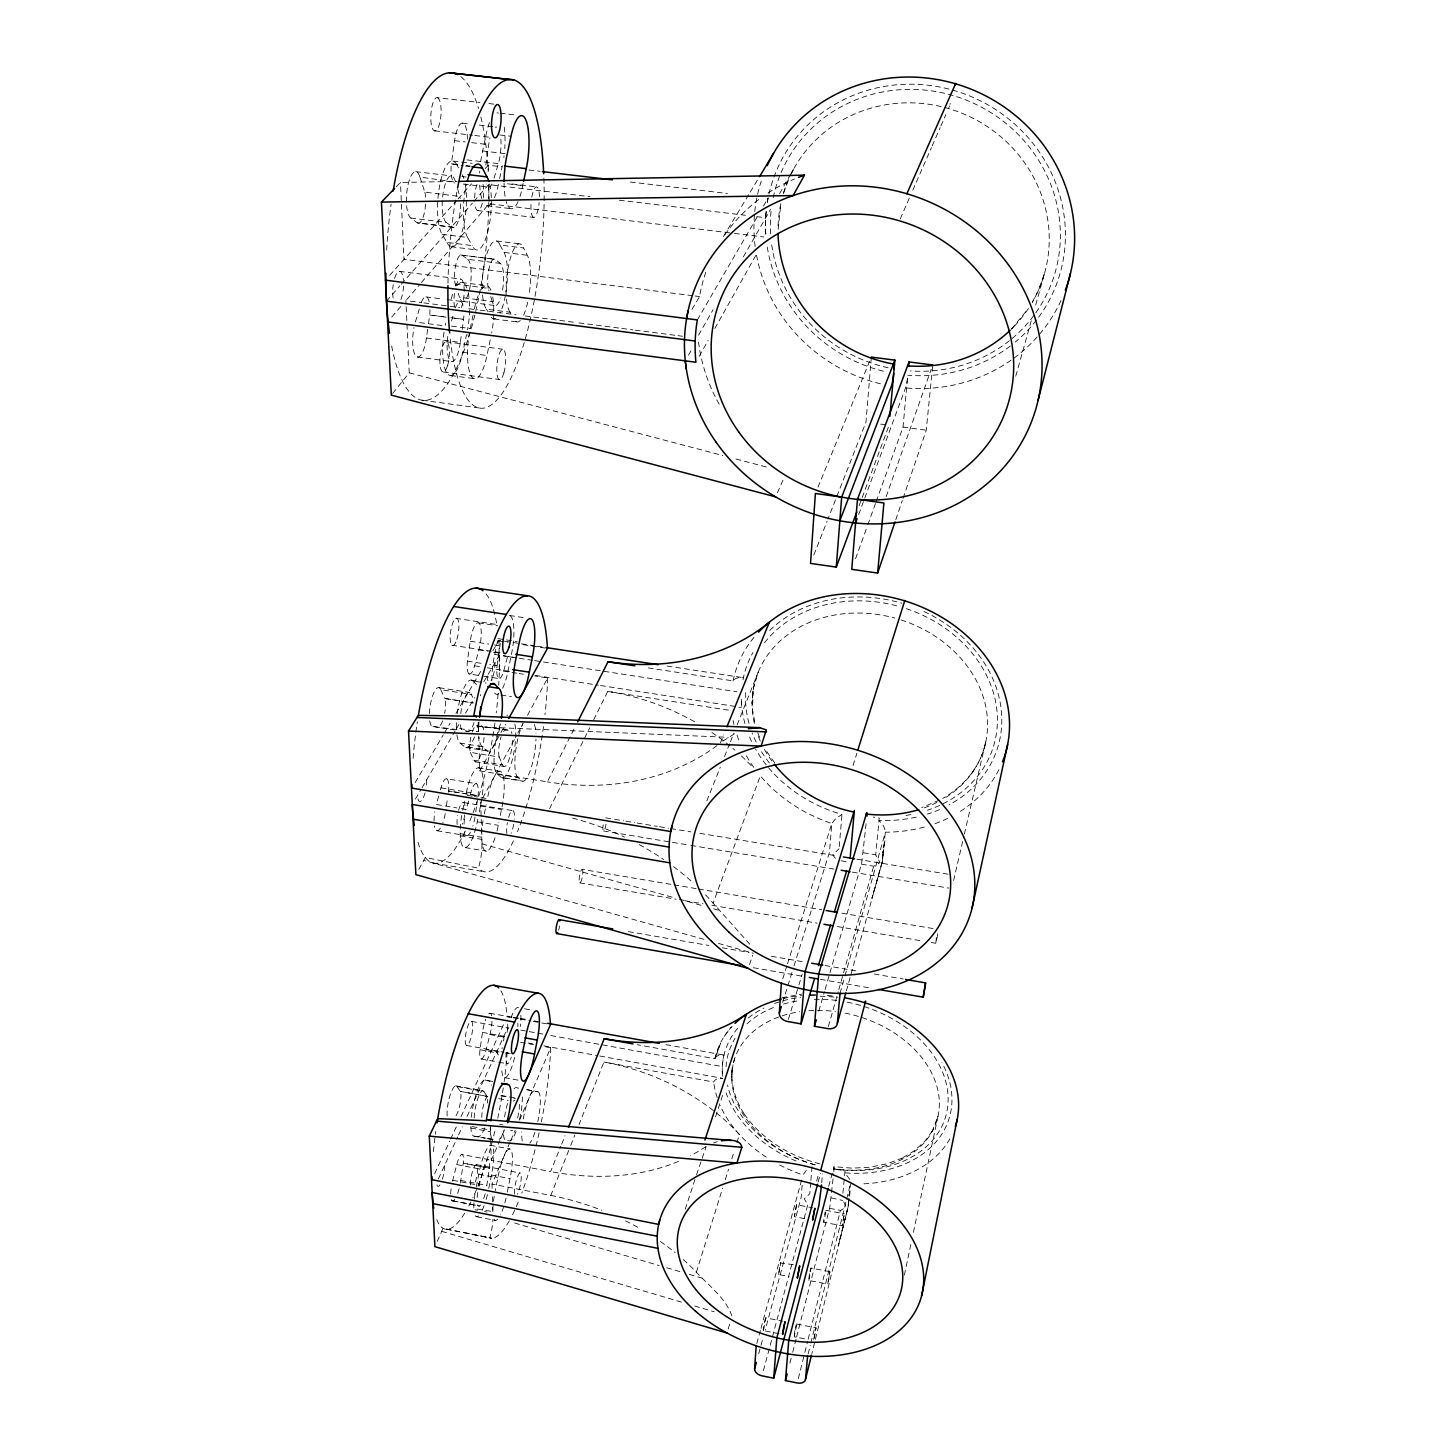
<?xml version="1.0" encoding="UTF-8"?>
<svg xmlns="http://www.w3.org/2000/svg" width="1456" height="1456" viewBox="0 0 1456 1456"><rect width="100%" height="100%" fill="white"/><g stroke="black" fill="none" stroke-linecap="round" stroke-linejoin="round"><path stroke-width="0.75" stroke-dasharray="5 3.75" d="M731.877 1315.915C725.743 1297.988 708.908 1285.83 696.35 1272.198A191.537 124.543 20.8 0 0 682.646 1258.985M796.687 1324.942L794.248 1336.772L807.261 1339.356M802.147 1185.275L801.146 1197.633L765.201 1329.91M871.325 357.102L865.974 422.167L827.918 519.119M813.649 1339.393L816.015 1327.854L814.159 1339.666M810.701 1182.545L809.736 1193.847L804.276 1198.798A13.395 5.66 66.6 0 0 807.916 1204.185L763.181 1371.479M810.883 1180.288L812.048 1166.729M839.238 846.609L842.187 812.048M833.815 1171.607L834.033 1166.675L852.051 1168.149L869.905 1167.221L886.813 1163.854L902.265 1158.121L900.809 1158.812L914.095 1150.968L925.015 1141.158L933.205 1129.656L932.113 1131.694L938.064 1115.86L913.258 1233.068M821.712 1182.727L822.494 1173.955M796.614 1336.972L829.811 1207.297L833.615 1173.809M825.079 989.516L861.697 863.19L866.338 821.639M876.239 501.392L903.011 427.099L907.598 377.668M842.878 1193.21L845.026 1170.988L834.07 1168.931M861.442 864.172L873.673 866.193A14.869 9.318 -47.7 0 0 879.97 862.425L875.711 854.818L879.242 818.035L873.163 817.053M825.88 1212.047L823.75 1222.294L842.169 1225.806L844.298 1213.831L842.169 1225.806M848.994 1198.306L848.175 1206.551L811.847 1353.643M849.194 1196.25L850.431 1183.874M903.029 498.425L926.253 430.193L932.75 365.001M823.841 1219.236L823.805 1222.257M427.664 329.365L426.444 337.956L460.333 342.415L461.352 335.244M428.483 323.632L429.684 315.024L446.628 317.226L429.702 314.915A17.672 5.424 -84.4 0 0 429.957 309.546M467.467 139.121A22.459 6.57 -85.6 0 0 462.025 123.141A22.459 6.57 -85.6 0 0 454.6 140.668L451.324 163.8L457.712 164.564M462.171 329.493L463.609 319.428A17.709 5.187 -84.2 0 0 463.882 312.585M485.831 164.947L488.725 144.654A22.495 6.279 -85.4 0 1 489.999 137.792M446.41 805.769L447.647 797.16M448.357 792.228L448.521 790.99A15.07 4.168 -80.5 0 0 446.701 778.814L476.421 783.674A15.106 3.986 -80.5 0 1 478.059 795.759L477.877 797.087M469.05 673.928A14.942 4.095 -81.5 0 1 467.394 661.206L470.252 641.259A18.873 5.151 -81.6 0 1 479.133 623.277A18.873 5.151 -81.6 0 1 478.915 649.922L474.565 665.811A14.942 4.095 -81.5 0 1 469.05 673.928L479.588 675.584M937.755 933.733L937.336 936.445M475.73 811.884L477.168 802.019M497.06 665.701L499.936 645.809A18.91 4.932 -81.6 0 1 500.409 642.806M460.333 1183.073A17.144 4.04 -78.1 0 0 460.751 1180.434L463.263 1163.235A13.523 3.185 -78.2 0 0 461.734 1154.444L487.96 1159.449A13.541 3.039 -78.4 0 1 489.362 1168.149L486.832 1185.457A17.181 3.858 -78.3 0 1 486.395 1188.114M494.385 1061.406L481.372 1059.003A13.286 3.167 -79 0 1 479.952 1049.776L482.482 1032.377A16.762 4.004 -79.1 0 1 485.758 1019.145M506.451 1052.324L506.142 1054.49A13.322 3.021 -79.1 0 0 507.07 1063.717A13.322 3.021 -79.1 0 0 511.293 1057.111M936.372 937.646L935.826 943.288L937.227 937.173M732.969 1064.773L731.713 1077.331L732.55 1065.519C729.875 1082.572 735.098 1099.99 744.398 1114.259L743.506 1112.912C761.652 1140.03 791.718 1157.356 823.059 1164.618M794.812 1330.711L794.303 1336.772M848.793 1195.649L850.286 1189.352L849.649 1195.722M809.445 1273.745L808.753 1280.406L827.736 1284.119L829.938 1271.725L827.736 1284.119M488.779 1188.424L491.4 1175.047A27.882 6.279 -78.4 0 0 490.909 1145.399L509.746 1148.966M507.38 1192.009L510 1178.614A27.919 6.061 -78.5 0 0 509.673 1148.966A27.919 6.061 -78.5 0 0 497.825 1177.886L495.295 1190.626M824.515 1215.087L825.17 1212.065M476.258 1186.949L478.806 1174.228A27.882 6.279 -78.4 0 1 490.909 1145.399M497.024 831.03A31.195 7.935 -80.4 0 0 498.316 825.297L498.917 822.349M500.3 815.433L501.483 809.518A31.14 7.917 -80.5 0 0 501.028 771.735A31.14 7.917 -80.5 0 0 487.432 798.671L474.492 796.541M492.001 680.28A30.813 8.044 -81.5 0 1 494.731 654.436L496.751 644.553M496.951 643.57L497.552 640.604M461.716 815.487A31.104 8.208 -80.4 0 0 460.205 833.687L460.278 835.762A31.14 8.226 -80.4 0 0 467.194 846.628A31.14 8.226 -80.4 0 0 477.277 821.803L477.859 818.836M479.261 811.957L480.462 806.042A31.104 8.208 -80.5 0 0 479.752 768.295A31.104 8.208 -80.5 0 0 465.847 795.103L472.326 796.177M484.338 813.758L486.195 804.695M462.735 810.173L464.61 801.128M473.109 315.115L470.233 328.546A36.509 10.356 -84 0 0 471.362 376.176A36.509 10.356 -84 0 0 486.959 355.501L490.399 339.066M444.062 332.186A36.436 10.72 -84.1 0 0 447.684 374.065A36.436 10.72 -84.1 0 0 462.79 352.316L466.484 334.807L470.87 335.371M480.698 161.543A36.618 10.283 -85.3 0 1 482.646 150.987L486.377 133.406A36.618 10.228 -85.4 0 1 489.726 121.867M519.974 196.542A36.673 9.937 -85.1 0 0 522.686 185.622L523.123 183.492M904.358 1275.092L910.91 1244.134M499.645 178.524L502.375 165.82M445.336 325.307L445.809 323.068M795.304 1328.145L796.104 1324.942M809.918 1271.361L810.974 1268.03L829.902 1271.707M953.607 880.48L963.872 836.235M964.382 834.033L985.912 741.122C980.925 766.238 965.037 785.294 942.76 798.416M808.135 1353.953L810.3 1345.235M810.846 1343.051L846.082 1201.309M846.628 1199.143L849.885 1186.058M478.969 1186.294A17.181 3.858 -78.3 0 1 479.188 1185.384L483.119 1169.659A13.541 3.039 -78.4 0 1 487.942 1159.449M798.307 1378.595L804.313 1354.571M804.859 1352.387L807.607 1341.467M808.153 1339.283L840.421 1210.391A13.268 7.335 -43.3 0 0 846.045 1206.733L843.424 1201.273M452.543 1181.18A17.144 4.04 -78.1 0 1 452.761 1180.27L456.765 1164.6A13.523 3.185 -78.2 0 1 461.734 1154.444M481.354 1059.003A13.286 3.167 -79 0 0 486.158 1049.594L489.962 1034.579A16.762 4.004 -79.1 0 0 492.001 1021.22M789.916 1363.144L792.155 1354.426M792.719 1352.242L796.068 1339.156M828.664 1186.349L834.088 1166.729M818.163 1182.054L820.492 1173.281M816.689 1181.089L818.727 1173.481M468.595 801.109L466.339 809.481L458.84 808.244M470.288 794.83L470.834 792.756A15.106 3.986 -80.5 0 1 476.403 783.674M507.343 657.402L503.867 670.361A14.96 3.913 -81.5 0 1 498.553 678.514A14.96 3.913 -81.5 0 1 497.042 665.792L489.635 664.537M733.515 1062.753L734.625 1058.712L733.205 1063.007M758.703 1353.771L762.835 1338.592M438.675 796.159L436.381 804.513L456.966 807.934M440.385 789.916L440.968 787.842A15.07 4.168 -80.5 0 1 446.701 778.814M756.792 1343.615L760.396 1330.475M760.997 1328.291L801.801 1179.342M846.391 990.863L882.5 860.933L885.448 830.903L883.537 825.916L879.005 820.42A131.95 109.746 16.9 0 0 918.991 816.47M1015.742 376.212L1032.067 317.918M1035.707 304.959L1044.771 272.563L1038.365 290.49L1032.249 302.247M840.039 993.392L844.316 978.141M844.935 975.957L885.357 832.195A141.05 117.153 16.9 0 0 926.908 826.316M828.409 1026.462L838.201 991.809M838.82 989.643L873.673 866.193M818.8 1011.137L824.442 991.682M728.218 1329.019L729.966 1322.976M451.487 321.012L453.781 313.277M494.039 178.214L498.371 163.6A22.495 6.279 -85.4 0 0 500.609 136.354M415.36 322.049L419.692 307.726M788.369 1019.382L798.234 987.113M798.889 984.948L802.183 974.191M783.401 193.593L789.298 177.614M782.655 1002.383L793.356 968.058M794.011 965.91L829.465 852.215L831.813 823.495L835.416 818.909L841.987 814.432A131.95 109.746 16.9 0 1 755.664 749.258M853.034 765.528L856.911 753.207M696.35 1272.198L722.631 1188.187M725.27 1179.742L728.546 1169.277M731.786 1158.921L734.352 1150.731M736.9 1142.596L739.411 1134.533A179.215 123.432 20.7 0 0 603.949 1062.025L579.033 1124.56M782.746 978.851L786.841 965.91M787.514 963.745L831.813 823.495A141.05 117.153 16.9 0 1 760.341 775.83L713.094 903.139L750.222 944.707M950.04 104.304L950.349 103.376M685.23 1209.226L695.804 1176.976M696.514 1174.828L706.196 1146.545M715.569 1116.77L723.323 1093.11M749.512 964.636L752.716 955.154M895.768 519.756L902.301 500.555M949.494 105.96L948.529 108.545M886.158 496.623L931.239 369.242M855.582 558.722L867.048 526.872M867.812 524.742L875.475 503.521M858.658 514.569L905.541 387.915A9.755 1.001 -82 0 0 907.67 376.74M722.504 1076.184A124.761 91.419 16 0 1 723.923 1055.072A7.644 5.169 3 0 0 714.805 1058.712L720.611 1043.333L714.823 1058.712L637.382 1044.716M442.77 1228.828L436.636 1242.842M859.131 505.705L889.088 425.243M813.849 554.973L827.099 521.23M706.87 800.836L720.32 767.075M724.542 756.538L729.583 743.87M730.421 741.777L733.788 733.333M737.155 724.888L758.212 672.162L753.607 687.596L752.188 699.608L752.097 703.648L753.098 689.289L752.552 710.018L755.282 724.542M509.964 1142.359L492.001 1184.092L550.805 1195.431L569.915 1147.492M570.734 1145.417L574.883 1134.988M490.708 1140.503L491.291 1160.25L550.605 1171.589L560.815 1146.272M561.67 1144.161L565.074 1135.735M720.356 743.033L723.65 734.88M817.981 487.178L869.614 361.288M510.838 1140.321L515.206 1130.202M519.555 1120.083L550.677 1047.792L544.235 1046.627M491.291 1160.25L499.845 1140.63M500.7 1138.665L502.993 1133.405M900.263 218.837L909.527 197.652M912.803 190.172L931.44 147.584M932.186 145.909L940.176 127.655M940.867 126.035L945.781 114.824M777.413 492.765L783.71 478.442M425.006 857.948L423.805 860.387L705.323 939.739M438.383 1178.923L457.639 1136.954M458.585 1134.916L462.335 1126.726M467.03 1116.479L507.762 1027.736L507.58 1019.964M434.689 1173.645L449.686 1141.195M450.632 1139.156L456.274 1126.908M460.988 1116.716L504.358 1022.84M518.008 1018.672L507.198 1016.725L518.645 1018.072M763.49 1330.384L765.583 1317.844L782.764 1321.265M549.585 808.753L589.698 727.818M593.702 719.737L607.753 691.4L729.456 710.31M478.751 736.008L479.788 770.897L547.329 781.872L575.666 725.816M791.245 173.792L794.157 168.077L791.9 172.008M804.549 1218.636L794.357 1216.688L796.523 1204.767L812.776 1207.825M482.81 797.888L516.844 735.007M517.899 733.023L523.268 723.122M527.509 715.278L547.693 677.986L534.498 675.93M479.788 770.897L505.487 724.378M418.837 869.323L423.769 860.441M699.244 356.265L708.144 340.395M714.823 328.492L755.992 255.091M698.552 335.153L713.112 309.709M743.343 256.857L770.533 209.373M779.542 193.648L790.772 173.974M688.488 355.191L691.709 349.549M697.333 319.92L757.739 215.943M763.435 206.133L768.004 198.289A161.161 154.263 23.8 0 0 767.385 201.838M415.415 799.089L420.93 789.643M422.058 787.696L455.2 730.876M456.329 728.928L459.768 723.05M465.483 713.24L474.62 697.57M483.774 681.881L499.335 655.2L505.96 656.219M415.16 782.6L443.261 734.916M444.408 732.95L450.177 723.159M455.946 713.385L482.5 668.359M492.892 650.741L498.989 640.367L519.173 643.443M692 309.382L699.572 296.569A177.468 164.437 24 0 1 706.761 269.524M723.45 236.509L749.057 194.03M750.204 192.101L758.358 178.578M808.863 1280.352L811.065 1268.121M971.279 773.955L975.684 767.421M765.492 1317.917L763.162 1330.384M724.178 1036.526L731.167 1027.081M793.356 1264.609L780.343 1263.007L778.541 1274.491L789.079 1276.566M796.578 1204.858L794.357 1216.688M392.683 393.411L409.227 372.827L405.896 300.591M391.791 317.008L401.674 305.523M406.697 299.663L419.947 284.248M421.421 282.537L489.125 203.731L732.241 233.16M386.495 301.155L399.836 285.94M401.31 284.248L472.399 203.148M473.873 201.456L488.688 184.566L590.044 196.687M389.717 275.33L456.492 200.691M458.003 199.017L471.617 183.802M485.23 168.587L488.251 165.201L501.792 166.803M1011.52 329.02L1028.282 308.69A136.737 130.585 25.3 0 1 1011.52 329.02L1013.613 326.89M396.087 186.987L400.473 182.437L457.22 181.418M835.362 858.367A14.851 7.262 70.1 0 1 832.887 854.672L839.02 848.793M806.406 1170.296L803.002 1174.956A124.998 91.419 16.2 0 1 779.561 1164.946M722.777 741.177L735.134 733.387M778.596 1274.51L780.853 1262.17M513.313 1101.155L515.042 1100.026M487.833 1096.404L487.578 1096.55A13.049 3.021 -78.7 0 0 483.647 1104.704A13.049 3.021 -78.7 0 0 481.772 1117.334M705.76 1146.8L701.938 1149.112A214.451 155.974 23.3 0 1 690.654 1155.664M939.375 800.163L921.703 807.57M713.567 1142.942L717.244 1141.722M781.999 997.742L801.746 994.084M465.956 731.403L468.85 731.385A15.488 4.186 -81.1 0 0 473.928 722.631M472.199 732.113A14.56 3.895 -80.9 0 1 476.385 725.816L509.673 730.366A18.309 4.623 -80.9 0 1 511.93 733.587M429.702 720.884A19.711 5.642 -81.1 0 0 432.996 726.526L459.313 729.856M476.385 725.816L509.673 730.366M478.132 722.467A23.733 6.388 -80.9 0 1 478.478 726.835L728.309 737.318M437.346 97.716A16.635 5.041 -86.1 0 1 439.566 123.56A16.635 5.041 -86.1 0 1 430.958 121.521A16.635 5.041 -86.1 0 1 437.346 97.716L479.898 102.539M488.852 103.558L495.568 104.322M500.172 113.204L515.661 114.969M454.09 227.445L419.019 223.132M470.852 1126.544L470.907 1128.036A28.556 6.679 -78.7 0 0 474.037 1136.153L486.086 1138.173M462.316 123.123L470.798 124.106M479.279 125.07L496.241 127.036M499.808 134.971L511.001 136.263M460.624 254.982L493.639 259.095M434.634 130.84L472.563 135.244M474.802 135.499L490.417 137.319M454.6 140.668L465.247 141.905M471.635 142.652L488.725 144.654M482.646 150.987L507.289 153.881M466.921 159.887L498.371 163.6M528.856 170.006L540.14 171.335M630.375 182.018L727.399 193.484M452.98 161.106L472.163 163.381M470.488 166.075L466.211 165.565L470.47 166.184M457.694 164.674L451.305 163.927A17.745 5.223 -85.5 0 0 454.873 183.074M489.616 184.002A38.02 10.829 -85 0 1 487.232 233.87A38.02 10.829 -85 0 1 472.272 245.573L446.974 242.424L442.114 234.343A38.347 11.411 -85.3 0 1 440.167 183.092A38.347 11.411 -85.3 0 1 457.02 165.074L463.372 165.802M465.501 166.057L469.724 166.566M461.88 176.54L466.084 177.031M415.688 171.644L451.287 175.885M511.93 183.947L536.627 186.896M507.452 183.802L522.686 185.622M619.328 200.2L745.454 215.288M756.72 216.635L765.729 217.708M460.606 203.895A18.437 5.442 -85.2 0 1 452.416 227.118L417.271 222.804L410.829 218.036A23.496 7.335 -85.5 0 1 408.008 184.948A23.496 7.335 -85.5 0 1 419.892 177.013L455.564 182.2M463.317 184.075L488.67 187.114M419.892 177.013L424.824 192.156L459.878 196.469A18.437 5.442 -85.2 0 1 460.242 198.635M734.479 233.433L763.745 236.964M487.141 205.769L511.329 208.718M477.841 210.61L533.788 217.417A15.324 4.022 -84.7 0 0 539.175 202.621M410.829 218.036L446.282 222.404L452.416 227.118M496.496 240.986L520.174 243.916M442.114 234.343L467.631 237.492L472.272 245.573M482.209 288.688A35.199 9.828 -84.4 0 1 488.361 249.704A35.199 9.828 -84.4 0 1 499.99 245.045L523.523 247.957L527.363 255.291A34.908 9.318 -84.2 0 1 529.165 294.312M499.99 245.045L504.013 252.398L527.363 255.291M451.032 246.756L476.185 249.886M455.746 285.795L455.218 284.138A17.053 4.987 -84.6 0 1 455.983 263.936A17.053 4.987 -84.6 0 1 462.171 255.219L495.095 259.332L500.354 263.39A21.403 5.933 -84.3 0 1 502.229 291.837M462.171 255.219L467.685 259.295L500.354 263.39M692.801 295.714L404.004 259.35L400.473 182.437M695.058 295.987L699.572 296.569M399.472 271.344L460.551 279.079M461.588 282.5L486.195 285.631M455.2 284.066L488.233 288.343L488.998 290.818M458.167 293.202L459.495 297.297L492.219 301.483A21.403 5.933 -84.3 0 0 500.646 298.025M425.898 296.878L442.97 299.081M447.265 299.627L460.114 301.283M463.081 301.447L495.622 305.633M482.555 295.04A35.199 9.828 -84.4 0 0 486.45 309.182L510.073 312.221L511.566 314.878M410.392 301.174L421.639 302.611M423.896 302.903L459.859 307.544M468.85 308.708L477.841 309.873M480.098 310.146L516.061 314.787M525.052 315.952L576.758 322.613M578.997 322.904L619.473 328.128M621.712 328.419L632.96 329.857M635.198 330.148L675.675 335.371M677.914 335.663L682.409 336.245M494.057 318.955L517.371 321.976M450.869 317.663L463.609 319.319L450.869 317.772M451.56 326.108L470.233 328.546M419.656 322.613L443.37 325.707M445.991 341.778L502.648 349.222M462.79 352.316L486.959 355.519M417.344 356.993L451.487 361.543M880.68 424.115L886.995 424.97M903.011 427.099L926.253 430.193M443.407 372.026L499.881 379.597M450.869 375.502L475.293 378.778M422.149 400.218L479.861 408.062M509.545 615.488L524.342 617.726M455.764 618.309L497.224 624.588M478.605 622.877L497.533 625.752M497.952 638.638L504.377 639.603M506.506 639.93L517.208 641.568M521.412 643.789L534.862 645.845M537.1 646.191L543.834 647.21M667.121 666.065L743.343 677.713A140.741 117.081 16.5 0 0 743.161 678.587M498.662 640.949L507.525 642.296M523.05 644.68L545.236 648.066M648.248 667.904L733.096 680.898A8.645 4.659 2.9 0 1 743.324 677.732M470.252 641.259L488.779 644.098M494.348 644.953L499.936 645.809M451.797 645.19L505.56 653.453M478.915 649.922L488.033 651.323M493.511 652.161L500.828 653.289M494.731 654.436L516.134 657.748M508.162 656.547L516.989 657.912M519.191 658.258L532.441 660.296M534.643 660.624L541.268 661.643M543.488 661.989L737.009 691.782M467.394 661.097L482.191 663.499M474.565 665.811L481.881 666.939M487.378 667.794L510.874 671.635M535.535 675.457L598.325 685.194M600.564 685.539L737.318 706.742M516.916 673.2L499.317 670.488L498.989 640.367M519.119 673.546L523.505 674.237M483.811 676.239L498.571 678.532M457.202 713.822A32.159 8.772 -81.1 0 1 472.927 680.989L486.122 683.046M500.919 695.022L511.475 696.678M507.744 1140.63L509.473 1140.885A26.736 5.842 -78.8 0 0 516.552 1130.056M439.275 687.723L469.979 692.546M429.374 713.695A19.711 5.642 -81.1 0 1 433.997 692.437A19.711 5.642 -81.1 0 1 440.768 689.653L471.398 694.457L473.327 698.88M456.438 722.686A32.159 8.772 -81.1 0 0 456.365 728.055L478.624 731.622A32.214 8.481 -81.1 0 1 479.024 721.867M465.028 730.766L468.85 731.385M432.996 726.526L454.072 729.893M456.875 734.807A32.159 8.772 -81.1 0 0 460.132 743.088L482.191 746.655L486.086 749.931A31.959 8.336 -81.1 0 0 500.391 724.651M460.114 743.106L464.191 746.4L486.086 749.931M465.774 747.51L487.614 751.023M470.834 737.246A14.56 3.895 -80.9 0 0 470.324 752.352L499.19 757.047L502.593 764.855A18.309 4.623 -80.9 0 0 508.654 760.651A18.309 4.623 -80.9 0 0 512.439 739.357M470.343 752.406L473.964 760.214L502.593 764.855M475.275 761.816L503.831 766.438M478.278 767.803L499.59 771.261M500.536 723.96A30.03 7.662 -80.9 0 0 494.166 754.59A30.03 7.662 -80.9 0 0 497.606 774.283L518.245 777.65L521.63 780.653A29.83 7.28 -80.9 0 0 530.494 769.915A29.83 7.28 -80.9 0 0 535.99 739.211M497.606 774.283L501.137 777.322L521.63 780.653M502.538 777.904L522.977 781.235M863.444 852.761L875.711 854.818M440.968 787.842L470.834 792.756M452.215 791.609L448.521 790.99L478.059 795.759L454.054 791.9M605.732 817.853L612.466 818.964M614.705 819.328L623.678 820.802M625.916 821.184L634.871 822.658M637.127 823.022L657.293 826.353M659.532 826.717L668.504 828.191M670.743 828.555L690.908 831.886M699.881 833.36L836.618 855.855M856.801 859.186L948.711 874.31M841.095 860.824L847.192 861.825M463.754 802.529L513.131 810.683M480.462 806.042L501.483 809.518M603.476 830.939L688.67 845.044M690.908 845.408L834.397 869.159M852.342 872.126L948.748 888.087M477.277 821.803L498.316 825.297M460.205 833.687L481.754 837.309L481.226 819.546M437.018 830.757L466.757 835.726M460.278 835.762L481.809 839.366L481.936 843.843A22.896 5.915 -80.1 0 1 478.387 868.14L425.207 857.475M465.283 847.574L486.577 851.159M582.145 869.378A6.861 1.456 -80.2 0 1 581.617 879.788A6.861 1.456 -80.2 0 1 579.16 879.242A6.861 1.456 -80.2 0 1 582.145 869.378L671.707 884.484M673.946 884.866L696.332 888.633M698.571 889.015L821.694 909.763M841.841 913.167L933.642 928.637M579.816 882.9L676.094 899.226M685.048 900.736L702.957 903.776M711.911 905.304L817.162 923.159M837.309 926.562L922.394 940.995M931.349 942.523L935.826 943.288M433.688 863.153L484.575 871.798M628.41 931.603L708.835 945.472M722.249 947.783L749.057 952.424M771.407 956.283L804.913 962.052M825.024 965.528L858.549 971.316M874.182 974.009L903.23 979.014M753.371 967.73L802.547 976.266M820.42 979.36L871.816 988.278M524.56 1008.753L530.767 1009.863M520.884 1018.472L525.343 1019.273M534.261 1020.893L540.959 1022.094M665.92 1044.625L723.923 1055.072M489.78 1013.212L513.622 1017.507M520.174 1019.054L531.003 1021.002M533.169 1021.402L550.477 1024.514M520.684 1030.084L546.546 1034.761M550.859 1035.544L722.34 1066.593M471.398 1021.348A12.267 3.021 -79 0 1 470.215 1040.239A12.267 3.021 -79 0 1 465.247 1038.528A12.267 3.021 -79 0 1 471.398 1021.348L508.617 1028.1M482.482 1032.377L505.396 1036.545M489.962 1034.579L506.124 1037.527M528.146 1042.987L532.623 1043.788M543.798 1045.827L597.488 1055.6M599.708 1056L722.722 1078.386A7.589 5.187 3 0 0 713.677 1082.045L603.949 1062.025M520.611 1042.314L533.497 1044.662M466.539 1045.408L503.812 1052.215M505.996 1052.615L510.383 1053.416M486.158 1049.594L499.099 1051.96M505.578 1053.143L508.817 1053.744M479.952 1049.685L497.934 1053.07M498.735 1062.207L507.434 1063.79M504.449 1077.64L518.991 1080.316M471.325 1117.189A28.592 6.698 -78.7 0 1 485.23 1080.061L494.894 1081.844M526.926 1089.634L537.919 1091.782L525.853 1089.543M455.655 1085.794L482.646 1090.817M447.192 1115.969A17.527 4.313 -78.5 0 1 450.286 1094.657A17.527 4.313 -78.5 0 1 456.929 1086.54L483.865 1091.545L487.159 1096.368A13.796 3.203 -78.7 0 1 487.56 1103.084M500.991 1095.385L505.214 1096.168M509.436 1096.95L515.752 1098.133M501.173 1095.822L507.507 1096.987M513.841 1098.17L515.424 1098.461M498.716 1098.643L508.271 1100.408M499.808 1124.287L502.993 1124.887M472.072 1126.562L478.169 1127.708M481.845 1128.4L490.399 1130.02L490.29 1126.325M470.907 1128.036L490.454 1131.712L490.654 1138.301M831.376 1197.942L842.642 1200.417M488.215 1138.574L496.787 1140.194M474.037 1136.153L484.812 1138.192M486.959 1138.592L493.42 1139.83M829.556 1208.334L840.421 1210.391M825.843 1210.3L844.262 1213.813M476.403 1164.618L520.138 1172.99M456.765 1164.6L483.119 1169.659M491.4 1175.047L510 1178.614M478.806 1174.228L497.825 1177.886M460.751 1180.434L486.832 1185.457M452.761 1180.27L479.188 1185.384M451.833 1200.654L478.15 1205.768M453.216 1200.927L479.461 1206.023M494.221 1196.322A27.992 6.061 -78.4 0 0 492.82 1211.61L473.837 1208.498M475.056 1209.736L477.441 1210.191M484.557 1211.574L486.923 1212.047M476.804 1216.779L495.641 1220.456M446.446 1229.301L491.655 1238.201L442.988 1228.263M796.541 1323.995L815.961 1327.854M765.474 1331.021L780.525 1334.024M486.886 1237.272L466.393 1233.105M471.344 680.098L477.623 681.39M518.682 1088.178L516.789 1087.759A26.918 5.933 -78.8 0 0 513.404 1089.561M409.227 372.827L722.813 455.528M735.972 459.004L766.675 467.085M485.23 1080.061L488.615 1080.953A28.392 6.588 -78.7 0 1 491.455 1085.029M481.936 843.843L675.074 897.988M679.351 899.189L702.902 905.796M713.604 908.799L720.047 910.601M718.427 943.415L753.353 953.243M514.641 1223.04L659.204 1265.537M666.721 1267.739L679.879 1271.616M689.307 1274.382L702.484 1278.259M441.732 1231.357L681.572 1302.137M694.658 1305.996L714.277 1311.783M472.927 680.989L476.876 684.884M774.683 762.835L766.111 750.55M456.929 1086.522L460.424 1091.381A13.759 3.349 -78.6 0 1 460.205 1103.32A13.759 3.349 -78.6 0 1 456.019 1115.715M486.45 309.182L487.742 311.402M457.02 165.056L458.494 167.84M440.768 689.634L444.863 698.48L473.346 702.975L444.881 698.534A15.452 4.386 -81.1 0 1 444.662 713.385M849.74 1179.396L844.844 1172.863A116.99 85.704 16.2 0 0 942.032 1062.789M757.775 732.732L760.978 740.795M490.745 296.587L492.219 301.483M457.584 188.843L459.878 196.378M456.365 728.055L456.42 729.856M478.478 726.817L478.624 731.622M480.698 801.783L481.153 817.326M492.001 1184.092L492.128 1188.333M492.365 1196.796L492.619 1205.259M492.692 1207.37L492.82 1211.592M778.177 229.302L780.871 203.458A136.737 130.585 25.3 0 0 777.977 229.629M488.251 165.201L488.452 173.81M489.07 201.601L488.688 184.566A164.364 49.613 -85 0 1 450.796 378.797A164.364 49.613 -85 0 1 391.264 343.98M845.117 1013.103A105.76 77.332 16.2 0 1 939.175 1108.253A105.76 77.332 16.2 0 1 833.232 1168.749M815.014 1164.855A105.76 77.332 16.2 0 1 732.459 1067.521M733.624 1062.061A105.76 77.332 16.2 0 1 799.581 1011.738M808.753 1010.719A105.76 77.332 16.2 0 1 835.453 1011.52M796.123 1161.033A116.99 85.704 16.2 0 1 726.107 1092.855M722.34 1073.327A116.99 85.704 16.2 0 1 739.011 1026.717M748.311 1017.944A116.99 85.704 16.2 0 1 763.872 1008.08M774.574 1003.475A116.99 85.704 16.2 0 1 800.563 997.287M820.092 996.232A116.99 85.704 16.2 0 1 837.946 997.578M847.265 1002.165A113.149 82.883 16.2 0 1 947.929 1104.176A113.149 82.883 16.2 0 1 834.27 1168.968M815.214 1164.891A113.149 82.883 16.2 0 1 727.563 1085.102M726.071 1066.811A113.149 82.883 16.2 0 1 735.025 1038.346M747.001 1023.859A113.149 82.883 16.2 0 1 776.43 1006.351M783.474 1004.039A113.149 82.883 16.2 0 1 798.452 1000.763M814.304 999.344A113.149 82.883 16.2 0 1 836.927 1000.472M500.846 990.753A124.324 29.539 -78.6 0 1 507.198 1016.725M507.762 1027.736A124.324 29.539 -78.6 0 1 507.78 1029.174M507.161 1052.087A124.324 29.539 -78.6 0 1 504.158 1081.59M503.248 1087.905A124.324 29.539 -78.6 0 1 497.77 1118.208M494.858 1131.112A124.324 29.539 -78.6 0 1 472.818 1197.942M470.852 1202.055A124.324 29.539 -78.6 0 1 468.85 1205.968M464.737 1213.176A124.324 29.539 -78.6 0 1 436.8 1219.618M433.397 1151.623A124.324 29.539 -78.6 0 1 435.781 1131.385M503.94 1036.053A11.575 2.675 -79.1 0 1 503.321 1043.115M502.302 1047.665A11.575 2.675 -79.1 0 1 501.992 1048.702M498.553 1054.836A11.575 2.675 -79.1 0 1 497.115 1050.941M949.876 1138.792A124.998 91.419 16.2 0 1 861.115 1183.928M766.256 1157.156A124.998 91.419 16.2 0 1 720.138 1105.377M717.189 1097.642A124.998 91.419 16.2 0 1 713.695 1082.045M714.823 1058.712A124.998 91.419 16.2 0 1 732.113 1026.389M783.073 998.616A124.998 91.419 16.2 0 1 801.71 995.649M827.317 995.504A124.998 91.419 16.2 0 1 835.344 996.323M550.805 1195.431A191.537 124.543 20.8 0 1 601.692 1210.227M625.534 1220.838A191.537 124.543 20.8 0 1 640.749 1229.028M660.387 1241.513A191.537 124.543 20.8 0 1 675.093 1252.579M678.478 1161.397A214.451 155.974 23.3 0 1 550.605 1171.589M470.561 1184.966A11.794 2.694 -78.3 0 1 473.655 1168.167A11.794 2.694 -78.3 0 1 477.641 1168.331A11.794 2.694 -78.3 0 1 474.074 1185.111M514.569 1194.102A11.83 2.493 -78.5 0 1 517.462 1176.848A11.83 2.493 -78.5 0 1 521.248 1176.958A11.83 2.493 -78.5 0 1 517.426 1194.193M511.02 1017.744A27.355 6.206 -79.2 0 1 518.627 1007.789M520.848 1015.287A27.355 6.206 -79.2 0 1 520.429 1026.371M506.979 1032.577A27.355 6.206 -79.2 0 1 508.799 1024.769M514.641 1057.365A27.409 6.224 -79.1 0 1 506.288 1077.04A27.409 6.224 -79.1 0 1 501.701 1067.83M484.739 1127.909A28.392 6.588 -78.7 0 1 477.513 1136.554M504.468 1129.82A28.428 6.37 -78.8 0 1 499.244 1139.411M492.31 1139.247A28.61 6.443 -78.7 0 1 490.417 1127.981M487.451 1194.575A27.955 6.279 -78.3 0 1 486.067 1199.744M484.138 1205.623A27.955 6.279 -78.3 0 1 482.136 1210.427M478.533 1215.924A27.955 6.279 -78.3 0 1 475.257 1215.724M473.819 1207.916A27.955 6.279 -78.3 0 1 475.184 1192.628M506.051 1198.179A27.992 6.061 -78.4 0 1 500.427 1214.905M497.679 1219.236A27.992 6.061 -78.4 0 1 494.148 1219.418M504.722 1139.502A26.918 5.933 -78.8 0 1 503.285 1130.73M504.559 1116.916A26.918 5.933 -78.8 0 1 507.889 1102.301M523.268 1119.009A26.954 5.715 -78.9 0 1 535.025 1091.145M522.304 1140.994A26.954 5.715 -78.9 0 1 521.776 1132.004M522.358 1096.878A26.736 5.842 -78.8 0 1 519.592 1119.427M537.919 1091.8A26.754 5.642 -78.9 0 1 537.81 1121.52M534.898 1132.368A26.754 5.642 -78.9 0 1 529.82 1143.106M519.428 1104.376A16.416 3.585 -78.8 0 1 517.462 1118.681M512.548 1130.347A16.416 3.585 -78.8 0 1 510.765 1130.147M488.652 1013.904A16.762 4.004 -79.1 0 1 491.673 1015.76M517.863 1023.077A16.799 3.822 -79.2 0 1 517.826 1026.68M474.237 1117.953A17.563 4.113 -78.7 0 1 478.059 1097.951A17.563 4.113 -78.7 0 1 483.865 1091.545M459.077 1188.697A17.144 4.04 -78.1 0 1 457.439 1193.975M454.818 1199.344A17.144 4.04 -78.1 0 1 451.123 1199.125M450.705 1193.938A17.144 4.04 -78.1 0 1 451.396 1186.895M485.157 1193.756A17.181 3.858 -78.3 0 1 483.538 1199.034M480.607 1204.986A17.181 3.858 -78.3 0 1 477.659 1204.858M477.186 1197.469A17.181 3.858 -78.3 0 1 477.823 1192.009M550.677 1047.792A124.725 27.209 -78.8 0 1 541.359 1121.866M539.084 1132.732A124.725 27.209 -78.8 0 1 521.758 1193.119M518.227 1202.128A124.725 27.209 -78.8 0 1 511.129 1217.453M509.291 1220.838A124.725 27.209 -78.8 0 1 489.817 1237.855A20.566 4.495 -78.1 0 0 492.947 1219.273M444.48 1165.637A12.522 3.039 -78.1 0 1 442.406 1179.16M439.912 1184.929A12.522 3.039 -78.1 0 1 436.909 1184.802M559.577 926.034A7.08 1.547 -79.9 0 1 558.667 930.147M606.024 824.151A6.643 1.365 -80.6 0 1 603.403 830.903A6.643 1.365 -80.6 0 1 603.548 822.622M998.943 769.642A141.05 117.153 16.9 0 1 957.247 813.267M947.656 818.418A141.05 117.153 16.9 0 1 934.024 824.041M753.771 767.367A141.05 117.153 16.9 0 1 745.854 754.9M738.774 739.939A141.05 117.153 16.9 0 1 736.7 734.17M733.951 724.451A141.05 117.153 16.9 0 1 733.114 720.52M733.096 680.898A141.05 117.153 16.9 0 1 754.554 636.709M924.014 611.556A131.95 109.746 16.9 0 1 949.094 804.913M939.539 809.572A131.95 109.746 16.9 0 1 927.417 814.104M751.642 741.559A131.95 109.746 16.9 0 1 748.257 733.66M744.944 723.596A131.95 109.746 16.9 0 1 741.413 701.046M742.997 679.77A131.95 109.746 16.9 0 1 752.898 652.506M769.714 630.484A131.95 109.746 16.9 0 1 901.81 603.221M741.341 699.135A140.741 117.081 16.5 0 0 741.814 707.434A8.554 4.714 2.9 0 0 738.92 707.27M486.049 593.884A139.194 38.438 -81 0 1 496.714 624.169M499.335 655.2A139.194 38.438 -81 0 1 498.716 685.212M498.134 693.675A139.194 38.438 -81 0 1 496.223 712.985M494.931 722.94A139.194 38.438 -81 0 1 468.741 823.477M465.319 830.976A139.194 38.438 -81 0 1 417.199 839.548M413.122 758.358A139.194 38.438 -81 0 1 417.344 721.867M494.985 662.644A12.958 3.44 -81.4 0 1 491.036 680.753M487.997 680.898A12.958 3.44 -81.4 0 1 487.196 676.003M901.1 619.947A119.319 99.081 16.9 0 1 985.13 703.776A119.319 99.081 16.9 0 1 943.743 798.725M936.991 802.42A119.319 99.081 16.9 0 1 922.558 808.444M771.898 761.033A119.319 99.081 16.9 0 1 763.654 747.965M760.323 741.14A119.319 99.081 16.9 0 1 757.52 734.152M754.39 723.486A119.319 99.081 16.9 0 1 894.676 618.036M906.305 608.663A127.618 106.142 16.9 0 1 996.905 710.291A127.618 106.142 16.9 0 1 927.472 810.228M910.928 814.577A127.618 106.142 16.9 0 1 902.374 815.942M769.405 763.017A127.618 106.142 16.9 0 1 760.032 749.276M756.155 742.087A127.618 106.142 16.9 0 1 752.115 732.823M749.021 723.359A127.618 106.142 16.9 0 1 745.672 692.528M764.6 642.66A127.618 106.142 16.9 0 1 898.971 606.424M607.753 691.4A201.074 155.155 23.8 0 1 695.841 722.485M711.948 732.55A201.074 155.155 23.8 0 1 734.971 750.186M741.45 755.992A201.074 155.155 23.8 0 1 753.498 768.076M572.608 818.126A216.707 159.214 23.6 0 1 624.478 837.054M639.22 844.571A216.707 159.214 23.6 0 1 663.718 859.586M673.564 866.648A216.707 159.214 23.6 0 1 693.329 882.991M705.596 894.949A216.707 159.214 23.6 0 1 713.094 903.139M716.989 745.599A247.866 204.623 31.1 0 1 547.329 781.872M458.585 810.428A13.086 3.513 -80.4 0 1 463.081 802.329A13.086 3.513 -80.4 0 1 465.192 809.882M464.737 814.814A13.086 3.513 -80.4 0 1 462.244 824.242M457.184 824.496A13.086 3.513 -80.4 0 1 457.512 815.669M508.581 817.453A13.14 3.24 -80.4 0 1 512.821 810.519A13.14 3.24 -80.4 0 1 514.314 819.182M513.677 824.296A13.14 3.24 -80.4 0 1 511.111 833.269M506.888 833.596A13.14 3.24 -80.4 0 1 507.416 822.585M502.593 688.306A30.813 8.044 -81.5 0 0 508.435 668.959L511.584 653.653A30.776 8.008 -81.6 0 0 509.545 615.506M498.898 693.529A30.813 8.044 -81.5 0 1 493.347 690.126M480.48 694.639A31.905 8.627 -81.1 0 1 480.607 695.822M478.514 722.758A31.905 8.627 -81.1 0 1 476.294 731.64M474.474 736.9A31.905 8.627 -81.1 0 1 464.191 746.4M482.173 746.655A32.178 8.463 -81.1 0 1 478.951 737.318M495.04 837.764A31.195 7.935 -80.4 0 1 483.993 849.612A31.195 7.935 -80.4 0 1 483.319 819.091M506.815 715.205A30.03 7.662 -80.9 0 1 507.634 715.151M518.245 777.65A30.085 7.389 -80.9 0 1 515.206 755.518A30.085 7.389 -80.9 0 1 522.831 723.941M514.896 724.105A29.793 7.535 -80.9 0 1 512.294 759.85A29.793 7.535 -80.9 0 1 501.137 777.304M534.37 724.542A29.83 7.28 -80.9 0 1 535.954 733.205M481.099 725.816A18.273 4.859 -80.9 0 1 483.92 731.695M484.011 737.537A18.273 4.859 -80.9 0 1 479.843 757.12A18.273 4.859 -80.9 0 1 473.964 760.214M499.171 757.011A14.596 3.713 -80.9 0 1 501.101 736.736M503.539 731.531A14.596 3.713 -80.9 0 1 505.159 730.402M442.624 720.884A15.452 4.386 -81.1 0 1 438.383 726.508M460.733 713.622A19.765 5.387 -81.1 0 1 465.702 695.731A19.765 5.387 -81.1 0 1 471.398 694.457M461.552 729.62A19.765 5.387 -81.1 0 1 460.314 722.959M445.227 813.686A19.092 5.296 -80.3 0 1 442.879 822.64M440.349 828.118A19.092 5.296 -80.3 0 1 434.379 825.898M434.034 821.038A19.092 5.296 -80.3 0 1 434.816 811.793M474.984 817.053A19.128 5.041 -80.4 0 1 472.872 826.171M470.452 832.213A19.128 5.041 -80.4 0 1 464.446 831.94M464.027 824.151A19.128 5.041 -80.4 0 1 464.974 815.688M547.693 677.986A139.703 35.435 -81 0 1 544.963 714.678M543.507 726.562A139.703 35.435 -81 0 1 517.462 831.613M513.422 840.876A139.703 35.435 -81 0 1 478.387 868.122M426.608 779.888A13.996 4.022 -80.5 0 1 426.171 787.368M425.025 792.901A13.996 4.022 -80.5 0 1 420.384 801.401A13.996 4.022 -80.5 0 1 417.508 795.504M719.228 404.295A177.468 164.437 24 0 1 698.589 342.196M724.997 234.543A177.468 164.437 24 0 1 760.887 197.943M767.985 193.029A177.468 164.437 24 0 1 794.539 178.961M766.165 211.52A161.161 154.263 23.8 0 0 765.911 235.999A151.133 144.526 25.4 0 1 766.238 210.92M460.788 76.64A164.364 49.613 -85 0 1 478.551 108.508M480.862 117.026A164.364 49.613 -85 0 1 488.215 171.553M386.677 250.104A164.364 49.613 -85 0 1 391.118 204.204M783.637 192.429A136.737 130.585 25.3 0 1 966.074 114.969A136.737 130.585 25.3 0 1 1032.322 302.284M1061.042 300.518A161.634 154.409 25.3 0 1 905.541 387.915M880.425 383.783A161.634 154.409 25.3 0 1 756.538 255.273M755.154 246.464A161.634 154.409 25.3 0 1 762.252 178.142M773.209 197.616A146.164 139.776 25.4 0 1 936.244 91.619A146.164 139.776 25.4 0 1 1059.786 247.829A146.164 139.776 25.4 0 1 910.273 370.934M888.105 367.767A146.164 139.776 25.4 0 1 771.316 241.842M770.588 233.797A146.164 139.776 25.4 0 1 771.261 209.591M767.312 202.639A151.133 144.526 25.4 0 1 987.204 104.45A151.133 144.526 25.4 0 1 1015.178 342.142M1010.282 346.018A151.133 144.526 25.4 0 1 907.834 375.193M883.41 371.189A151.133 144.526 25.4 0 1 766.875 244.262M543.871 178.16A165.038 45.791 -84.6 0 1 505.869 387.605A165.038 45.791 -84.6 0 1 450.05 336.791M447.975 283.301A165.038 45.791 -84.6 0 1 456.856 192.137M483.01 184.311A15.27 4.35 -85.1 0 1 483.119 198.926M482.282 203.258A15.27 4.35 -85.1 0 1 474.911 204.368M474.638 197.907A15.27 4.35 -85.1 0 1 477.149 183.947M531.786 197.161A15.324 4.022 -84.7 0 1 536.463 186.896A15.324 4.022 -84.7 0 1 539.412 196.997M533.751 217.417A15.324 4.022 -84.7 0 1 531.185 201.747M394.576 278.369A16.544 5.26 -84.8 0 1 403.458 280.371M403.53 286.122A16.544 5.26 -84.8 0 1 400.345 300.773M393.138 298.025A16.544 5.26 -84.8 0 1 393.211 284.63M455.928 286.177A16.617 4.859 -84.4 0 1 463.39 283.028A16.617 4.859 -84.4 0 1 461.425 307.525M454.563 307.143A16.617 4.859 -84.4 0 1 454.854 290.8M518.063 201.583A36.673 9.937 -85.1 0 1 506.197 201.529M505.068 196.378A36.673 9.937 -85.1 0 1 504.085 183.292M496.933 112.858A36.618 10.228 -85.4 0 1 498.443 113.168M504.231 127.2A36.618 10.228 -85.4 0 1 504.741 148.639M504.049 155.792A36.618 10.228 -85.4 0 1 503.812 157.557M498.425 184.421A36.618 10.283 -85.3 0 1 494.057 198.689M490.927 203.785A36.618 10.283 -85.3 0 1 484.175 203.767M481.79 198.58A36.618 10.283 -85.3 0 1 479.606 183.838M479.625 173.009A36.618 10.283 -85.3 0 1 479.734 171.098M462.171 174.629A37.965 11.211 -85.2 0 1 463.845 178.524M465.156 183.765A37.965 11.211 -85.2 0 1 461.898 232.378A37.965 11.211 -85.2 0 1 446.974 242.424M467.631 237.474A38.42 11.029 -85.1 0 1 466.43 184.421M457.002 285.649A36.473 10.683 -84.2 0 1 466.812 287.96M468.14 292.51A36.473 10.683 -84.2 0 1 467.54 329.784M451.16 298.99A36.473 10.683 -84.2 0 1 453.671 291.746M481.19 289.598A36.527 10.319 -84.1 0 1 491.218 291.073M492.729 296.951A36.527 10.319 -84.1 0 1 491.673 332.933M474.401 308.89A36.527 10.319 -84.1 0 1 478.478 294.931M510.073 312.221A35.253 9.5 -84.3 0 1 508.672 265.065A35.253 9.5 -84.3 0 1 523.523 247.957M503.994 252.398A34.835 9.646 -84.3 0 1 507.198 281.19A34.835 9.646 -84.3 0 1 499.954 313.186M495.531 318.573A34.835 9.646 -84.3 0 1 490.963 316.844M527.709 302.211A34.908 9.318 -84.2 0 1 523.578 315.206M520.247 320.466A34.908 9.318 -84.2 0 1 514.769 320.411M467.685 259.295A21.367 6.206 -84.5 0 1 469.669 288.725A21.367 6.206 -84.5 0 1 459.495 297.279M488.215 288.27A17.09 4.768 -84.4 0 1 489.125 268.104A17.09 4.768 -84.4 0 1 495.095 259.332M495.204 127.291A22.495 6.279 -85.4 0 1 496.733 127.127M492.001 184.038A17.781 4.987 -85.3 0 1 486.359 184.057M424.843 192.228A18.382 5.697 -85.4 0 1 425.607 198.253M425.552 204.113A18.382 5.697 -85.4 0 1 417.271 222.804M446.282 222.404A23.569 7.007 -85.3 0 1 443.843 189.262A23.569 7.007 -85.3 0 1 455.273 181.254M426.444 337.956A22.331 6.898 -84.3 0 1 416.307 356.447A22.331 6.898 -84.3 0 1 413.977 327.618M421.403 302.338A17.672 5.424 -84.4 0 1 429.647 304.377M460.333 342.415A22.386 6.588 -84.1 0 1 450.832 361.252A22.386 6.588 -84.1 0 1 448.048 334.607M455.419 307.798A17.709 5.187 -84.2 0 1 463.481 307.616M882.718 852.124L882.846 853.216L885.048 840.13L882.718 852.124M848.539 1200.581L848.211 1206.551L838.165 1246.045L848.211 1206.551L848.539 1200.581M882.918 854.053L882.518 861.078L871.907 898.425L882.5 860.933L882.918 854.053M487.159 1096.368L460.424 1091.381L487.178 1096.404M489.362 1168.149L463.263 1163.162L489.343 1168.24M456.856 639.384A13.868 3.913 -81.7 0 0 456.583 618.181A13.868 3.913 -81.7 0 0 450.177 638.092A13.868 3.913 -81.7 0 0 456.856 639.384M447.629 365.383A15.215 4.532 -84 0 0 446.446 341.814A15.215 4.532 -84 0 0 439.949 363.527A15.215 4.532 -84 0 0 447.629 365.383M503.867 372.882A15.27 4.186 -83.7 0 0 503.066 349.258A15.27 4.186 -83.7 0 0 496.787 371.098A15.27 4.186 -83.7 0 0 503.867 372.882"/><path stroke-width="1.5" d="M821.53 1184.929L818.854 1205.786L773.718 1378.213L762.016 1375.829A8.026 5.26 17.1 0 1 754.59 1368.931L756.192 1345.817M814.541 978.614L801.055 1023.896L787.714 1021.53A9.1 6.807 17.7 0 1 779.306 1013.103L781.381 983.164M773.718 1378.213L776.831 1337.846L817.58 1184.256M801.055 1023.896L805.077 971.607L854.363 810.519L850.104 858.458M841.677 497.133L815.396 493.475L810.537 563.399L836.272 567.094L841.677 497.133L894.894 360.123L871.325 357.102M811.465 1355.208L805.532 1379.251A8.063 5.278 16.4 0 1 797.215 1382.963L785.457 1380.579L788.752 1340.23L828.1 1188.533M845.79 993.028L837.364 1023.35A9.136 6.843 16.6 0 1 827.809 1028.628L814.414 1026.262L818.691 973.973L866.757 812.521L867.103 816.07M932.75 365.001L909.054 361.943L857.475 499.317L851.76 569.332L877.64 573.063L895.04 521.885M889.889 416.252L894.894 360.123M805.532 1379.251L807.589 1356.137M837.364 1023.35L840.039 993.392M877.64 573.063L883.901 502.993L857.475 499.317M908.635 366.439L909.054 361.943M686.577 318.555L688.106 310.638M534.516 1054.017L537.264 1040.075A27.391 5.988 -79.3 0 0 536.9 1010.974A27.391 5.988 -79.3 0 0 525.853 1035.999L523.032 1050.34A27.446 6.006 -79.2 0 0 523.068 1081.062A27.446 6.006 -79.2 0 0 534.516 1054.017L522.213 1051.76M921.593 1295.84L957.174 1119.5M529.311 672.181L532.441 656.856A30.831 7.735 -81.6 0 0 531.95 619.564A30.831 7.735 -81.6 0 0 519.355 641.896L516.134 657.748A30.867 7.771 -81.4 0 0 516.243 696.805A30.867 7.771 -81.4 0 0 529.311 672.181L512.621 669.596M523.578 181.363L526.271 168.641A36.691 9.883 -85.2 0 0 525.634 119.428A36.691 9.883 -85.2 0 0 511.001 136.282L507.289 153.881A36.673 9.937 -85.1 0 0 504.085 181.509M955.555 84.976L955.773 83.283L906.87 193.757M972.044 908.18L1007.607 744.689M672.053 825.77L670.761 831.558L411.902 788.115A139.194 38.438 -81 0 1 411.921 784.165M1038.183 399.963L1070.433 273.51M785.457 1380.579L787.132 1374.045M820.729 1170.387L865.628 1001.073L864.919 1002.602M754.59 1368.931L756.356 1362.434M727.054 1333.041L434.925 1246.664L429.265 1136.153L736.918 1163.053L741.814 1147.292C740.722 1138.792 727.909 1140.103 721.466 1140.776M659.768 1220.019L658.658 1224.387L431.904 1179.706A124.324 29.539 -78.6 0 1 431.941 1176.539M814.414 1026.262L816.288 1019.782M818.399 965.674L830.593 924.706M834.452 911.765L846.664 870.797M904.813 600.491L857.784 750.24M779.306 1013.103L781.308 1006.66M704.904 1140.103L746.437 1014.177A199.108 152.225 23.4 0 1 604.185 1038.729L568.477 1127.29M748.22 968.422L415.87 874.637L408.517 731.021L761.142 746.109L766.311 729.893L759.522 727.654L748.293 728.71M855.546 523.013L857.111 518.791M836.272 567.094L856.765 512.057M839.839 520.793L891.418 386.077A9.737 1.056 -82 0 0 893.711 373.355M726.926 726.817L769.314 622.24A227.755 195.468 32.7 0 1 608.044 661.734L577.686 721.812M507.671 1122.703L550.477 1024.514A124.725 27.209 -78.8 0 0 523.851 1004.949A124.725 27.209 -78.8 0 0 486.195 1120.774L437.728 1118.627M433.124 1203.639L657.93 1248.356M429.265 1136.153L437.528 1118.954M925.579 982.873L923.213 997.214L925.616 982.909L905.468 979.415M508.726 718.5L547.456 648.411A139.703 35.435 -81 0 0 516.807 600.746A139.703 35.435 -81 0 0 473.673 716.279L418.4 715.351A139.194 38.438 -81 0 1 482.992 590.79M459.495 181.381L804.458 175.175L793.101 195.559L381.417 202.093L391.318 395.122L775.611 496.86M413.486 819.237L669.796 862.844M759.522 176.649L773.482 153.481M408.517 731.021L418.163 715.606M381.417 202.093L394.612 188.497M474.893 716.043L759.832 727.672M416.853 717.462L766.511 731.877M488.179 1119.737L731.422 1140.43M436.4 1121.102L741.814 1147.292M454.381 73.328L513.859 79.971M449.449 72.8L509.309 79.498M504.54 166.075L526.271 168.641M542.396 171.608L612.339 179.871M471.853 166.821L482.427 168.077L486.923 176.886A38.02 10.829 -85 0 1 488.961 181.527M468.013 174.647L486.923 176.886M385.421 280.134L697.333 319.92A181.217 166.894 22.9 0 0 695.913 362.235L387.569 321.94M386.495 301.155L695.204 341.013M476.185 588.115L527.381 595.759M453.653 606.479L506.324 614.432M546.073 647.556L658.148 664.7M608.044 661.734L634.852 665.847M515.752 654.29L532.441 656.856M490.508 683.738L494.913 684.411L498.698 688.306A31.959 8.336 -81.1 0 1 501.41 718.318M487.778 686.595L498.698 688.306M843.352 856.965L854.563 858.803M841.131 870.269L850.086 871.762M669.068 847.083L412.285 804.458A139.194 38.438 -81 0 0 414.305 825.461M826.171 910.528L837.364 912.421M823.878 924.287L832.832 925.816M559.14 919.646L612.758 928.892M811.629 963.217L822.786 965.146M556.72 933.587L739.976 965.401M809.245 977.431L818.181 978.978M878.532 989.443L923.177 997.178M493.657 985.312L538.392 993.283M547.656 1023.295L659.222 1043.406M468.268 1013.722L514.587 1022.094M604.185 1038.729L632.96 1043.916M524.979 1037.837L537.264 1040.075M501.428 1083.319L507.816 1084.52A28.428 6.37 -78.8 0 1 507.107 1121.448M657.22 1236.217L432.159 1192.5A124.324 29.539 -78.6 0 0 433.797 1208.189M507.816 1084.52L504.559 1083.646A28.629 6.461 -78.7 0 0 490.909 1120.883M686.286 368.859L685.266 360.833M437.037 1122.922A124.324 29.539 -78.6 0 1 498.716 987.914M734.971 1023.459A124.998 91.419 16.2 0 1 781.271 999.053M809.463 995.158A124.998 91.419 16.2 0 1 815.36 995.049M845.372 997.906A124.998 91.419 16.2 0 1 955.282 1126.562M486.195 1120.756A21.094 4.823 -78.5 0 1 489.107 1120.428M557.775 932.477A7.08 1.547 -79.9 0 1 555.974 931.076A7.08 1.547 -79.9 0 1 557.593 921.848A7.08 1.547 -79.9 0 1 559.796 920.993M918.772 809.663A119.319 99.081 16.9 0 1 866.083 814.013M853.671 812.011A119.319 99.081 16.9 0 1 774.283 764.163M758.649 632.122A141.05 117.153 16.9 0 1 934.552 613.194A141.05 117.153 16.9 0 1 1002.474 761.852M473.691 716.243A23.733 6.388 -80.9 0 1 476.385 717.044M480.644 706.943A31.905 8.627 -81.1 0 1 479.861 714.896M479.515 717.371A32.214 8.481 -81.1 0 1 494.913 684.411M798.47 177.377A177.468 164.437 24 0 1 804.458 175.175M393.138 191.064A164.364 49.613 -85 0 1 457.621 74.62M389.516 333.26A164.364 49.613 -85 0 1 385.949 273.146M767.276 165.638A161.634 154.409 25.3 0 1 973.172 90.035A161.634 154.409 25.3 0 1 1065.355 290.126M894.184 363.672A9.755 1.056 -82.1 0 1 894.093 368.969M893.511 363.691A9.755 1.056 -82.1 0 0 893.365 364.018A136.737 130.585 25.3 0 1 778.014 233.397M1010.173 330.33A136.737 130.585 25.3 0 1 907.598 365.856A9.773 1.001 -82 0 1 907.725 365.529M908.362 365.492A9.773 1.001 -82 0 1 908.435 366.184M457.639 187.824A165.038 45.791 -84.6 0 1 508.108 79.643A165.038 45.791 -84.6 0 1 543.689 173.755M449.667 332.987A165.038 45.791 -84.6 0 1 447.938 285.558M467.249 181.163A38.42 11.029 -85.1 0 1 482.427 168.095M782.509 1333.514L782.673 1334.442L784.984 1321.684L782.509 1333.514M797.324 1277.203L797.451 1278.204L799.69 1265.846L797.324 1277.203M812.594 1219.145L812.721 1220.183L814.869 1208.243L812.594 1219.145M695.604 1311.274A136.318 93.384 16.8 0 0 918.936 1303.848A136.318 93.384 16.8 0 0 756.829 1161.16A136.318 93.384 16.8 0 0 695.604 1311.274M710.219 1304.43A115.315 78.988 16.8 0 0 898.88 1297.369A115.315 78.988 16.8 0 0 760.96 1177.085A115.315 78.988 16.8 0 0 710.219 1304.43M516.043 1048.593A12.321 2.785 -79.2 0 0 517.371 1029.683A12.321 2.785 -79.2 0 0 511.475 1046.955A12.321 2.785 -79.2 0 0 516.043 1048.593M711.675 941.431A155.628 122.577 17.6 0 0 968.804 918.772A155.628 122.577 17.6 0 0 785.312 742.196A155.628 122.577 17.6 0 0 711.675 941.431M728.655 931.876A131.659 103.667 17.6 0 0 945.818 911.565A131.659 103.667 17.6 0 0 789.552 762.908A131.659 103.667 17.6 0 0 728.655 931.876M508.872 647.356A13.923 3.622 -81.6 0 0 508.89 626.116A13.923 3.622 -81.6 0 0 502.702 646.155A13.923 3.622 -81.6 0 0 508.872 647.356M716.225 442.351A181.09 166.621 23.8 0 0 1024.878 436.418A181.09 166.621 23.8 0 0 848.611 185.84A181.09 166.621 23.8 0 0 716.225 442.351M738.702 431.868A153.189 140.886 23.8 0 0 999.635 425.043A153.189 140.886 23.8 0 0 848.921 214.087A153.189 140.886 23.8 0 0 738.702 431.868M499.517 130.494A16.708 4.659 -85.6 0 0 497.806 104.577A16.708 4.659 -85.6 0 0 491.6 128.528A16.708 4.659 -85.6 0 0 499.517 130.494"/></g></svg>
